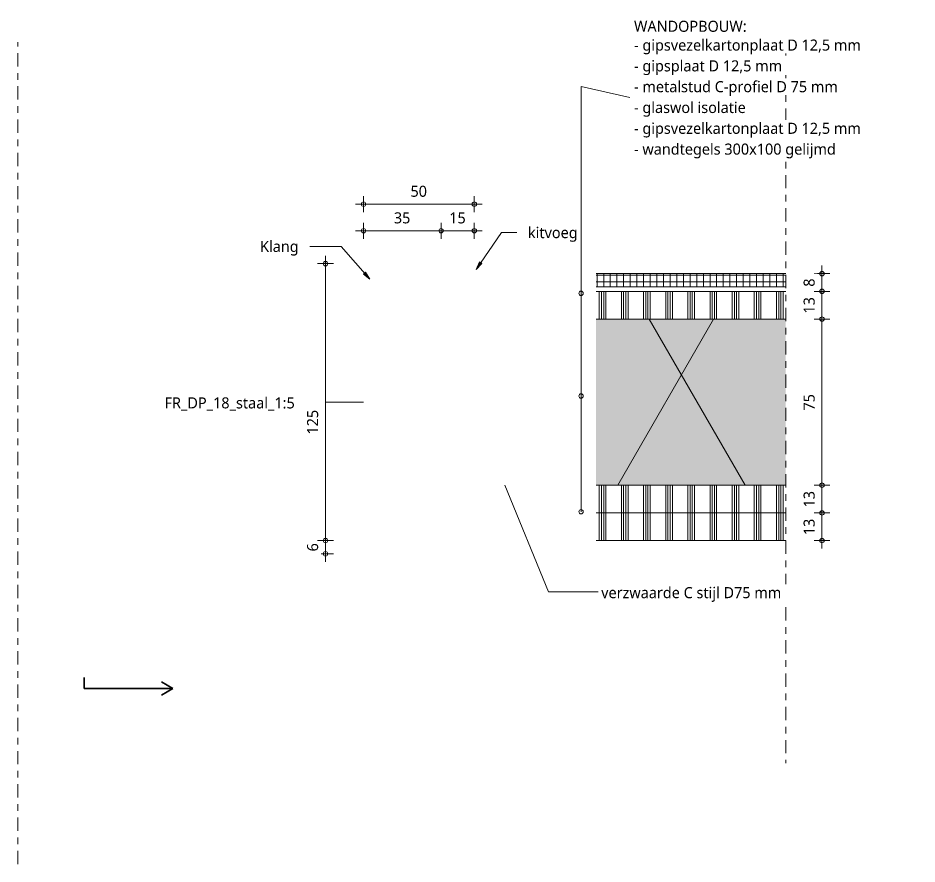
# Model space of a CAD drawing. Header units: millimetres. Extents: x 32900 to 38291, y -18988 to 4133.
# Drawn here: x 33371.6 to 33777.5, y 2899.3 to 3281.1 of the extents above; entities that cross this region are included whole.
import ezdxf

# ---------------------------------------------------------------- set-up
doc = ezdxf.new("R2010")
doc.units = ezdxf.units.MM
doc.linetypes.add('MV_center', pattern=[15, 6, -3, 3, -3])
for name, color, linetype, lineweight in [('A-ANNO-DIMS', 211, 'Continuous', 13), ('A-ANNO-DIMS-2', 211, 'Continuous', 13), ('A-ANNO-IDEN', 131, 'Continuous', 18), ('A-ANNO-NOTE', 131, 'Continuous', 18), ('A-DETL', 90, 'Continuous', 13), ('A-DETL-GENF', 92, 'Continuous', 18), ('A-DETL-THIN', 151, 'Continuous', 18), ('G-ANNO-TEXT', 231, 'Continuous', 13)]:
    doc.layers.add(name, color=color, linetype=linetype, lineweight=lineweight)
doc.styles.add('Segoe UI', font='segoeui.ttf', dxfattribs={"height": 5})
doc.styles.add('Segoe UI_B', font='segoeui.ttf', dxfattribs={"height": 5})
doc.dimstyles.new('2_5_mm', dxfattribs={"dimscale": 304.8, "dimtxt": 5.23682, "dimasz": 0.006562, "dimexe": 0.011811, "dimexo": 0.0625, "dimgap": 0.005906, "dimtad": 1, "dimdec": 0, "dimzin": 0, "dimdsep": 46, "dimtxsty": 'Segoe UI', "dimblk1": 'DOTBLANK', "dimblk2": 'DOTBLANK', "dimsah": 1, "dimcen": 0.09, "dimdle": 0.011811, "dimazin": 0, "dimtfac": 1, "dimtdec": 4, "dimtix": 1, "dimtmove": 0, "dimatfit": 3, "dimfxl": 0.011811, "dimfxlon": 1, "dimtvp": 1, "dimtfill": 1, "dimtolj": 1, "dimtzin": 0, "dimarcsym": 2})
doc.dimstyles.new('2_5_mm_1', dxfattribs={"dimscale": 304.8, "dimtxt": 5.23682, "dimasz": 0.006562, "dimexe": 0.011811, "dimexo": 0.0625, "dimgap": 0.005906, "dimtad": 1, "dimdec": 0, "dimzin": 0, "dimdsep": 46, "dimtxsty": 'Segoe UI', "dimblk1": 'DOTBLANK', "dimblk2": 'DOTBLANK', "dimsah": 1, "dimcen": 0.09, "dimdle": 0.011811, "dimazin": 0, "dimtfac": 1, "dimtdec": 4, "dimtix": 1, "dimtmove": 2, "dimatfit": 3, "dimfxl": 0.011811, "dimfxlon": 1, "dimtvp": 1, "dimtfill": 1, "dimtolj": 1, "dimtzin": 0, "dimarcsym": 2})
pattern_1 = [(90, (4, 0), (-10, 6e-16), []), (90, (5, 0), (-10, 6e-16), []), (90, (6, 0), (-10, 6e-16), []), (90, (7, 0), (-10, 6e-16), [])]

# ---------------------------------------------------------------- blocks, each defined once
blk = doc.blocks.new('42 isolatie - Type 1-3788368-Details ziekenhuis Utiliteitsgebouw')
at = {"layer": 'A-DETL-GENF'}
blk.add_hatch(color=256, dxfattribs=at).paths.add_polyline_path([(90.2, 0.8), (144.38, 0.8), (144.38, 75.8), (58.74, 75.8), (58.74, 0.8)])
at = {"layer": 'A-DETL-GENF', "lineweight": 13}
h = blk.add_hatch(dxfattribs=at)
h.set_pattern_fill('FP_4', color=256, style=0, pattern_type=2)
h.set_pattern_definition([(60, (0, 0), (-69.282, 40), []), (120, (0, 0), (-69.282, -40), [])])
h.paths.add_polyline_path([(90.2, 0.8), (144.38, 0.8), (144.38, 75.8), (58.74, 75.8), (58.74, 0.8)])
at = {"layer": 'A-DETL-GENF'}
for p, q in [((144.38, 75.8), (58.74, 75.8)), ((144.38, 75.8), (58.74, 75.8)), ((58.74, 0.8), (144.38, 0.8)), ((58.74, 0.8), (144.38, 0.8))]:
    blk.add_line(p, q, dxfattribs=at)
blk = doc.blocks.new('NLRS_00_DI_maskeer - Type 1-4234889-Details ziekenhuis Utiliteitsgebouw')
at = {"layer": 'A-DETL-GENF', "linetype": 'MV_center'}
blk.add_line((225.5, 0), (-100, 0), dxfattribs=at)
blk = doc.blocks.new('NLRS_00_DI_maskeer - Type 1-4234888-Details ziekenhuis Utiliteitsgebouw')
at = {"layer": 'A-DETL-GENF', "linetype": 'MV_center'}
blk.add_line((-100, 0), (270.96, 0), dxfattribs=at)
blk = doc.blocks.new('DIMBLOCK37-Details ziekenhuis Utiliteitsgebouw')
at = {"layer": 'A-ANNO-DIMS-2'}
for p, q in [((33734.56, 3057.72), (33730.96, 3057.72)), ((33734.56, 3041.62), (33734.56, 3057.72)), ((33734.56, 3057.72), (33738.16, 3057.72)), ((33734.56, 3045.22), (33730.96, 3045.22)), ((33734.56, 3045.22), (33738.16, 3045.22))]:
    blk.add_line(p, q, dxfattribs=at)
for centre in [(33734.56, 3057.72), (33734.56, 3045.22)]:
    blk.add_circle(centre, 1, dxfattribs=at)
at = {"layer": 'A-ANNO-DIMS-2', "color": 0, "insert": (33726.24, 3047.66), "char_height": 5, "width": 9.1406, "attachment_point": 1, "rotation": 90, "line_spacing_factor": 1.142579, "style": 'Segoe UI', "bg_fill": 3, "box_fill_scale": 1.25, "bg_fill_color": 9, "bg_fill_true_color": 13158600, "bg_fill_transparency": 0}
blk.add_mtext('13', dxfattribs=at)
blk = doc.blocks.new('_DotBlank')
at = {"color": 0, "linetype": 'ByBlock', "lineweight": -2}
blk.add_line((-0.5, 0), (-1, 0), dxfattribs=at)
blk.add_circle((0, 0), 0.5, dxfattribs=at)
blk = doc.blocks.new('DIMBLOCK38-Details ziekenhuis Utiliteitsgebouw')
at = {"layer": 'A-ANNO-DIMS-2'}
for p, q in [((33734.56, 3070.22), (33730.96, 3070.22)), ((33734.56, 3057.72), (33734.56, 3070.22)), ((33734.56, 3070.22), (33738.16, 3070.22)), ((33734.56, 3057.72), (33730.96, 3057.72)), ((33734.56, 3057.72), (33738.16, 3057.72))]:
    blk.add_line(p, q, dxfattribs=at)
for centre in [(33734.56, 3070.22), (33734.56, 3057.72)]:
    blk.add_circle(centre, 1, dxfattribs=at)
at = {"layer": 'A-ANNO-DIMS-2', "color": 0, "insert": (33726.24, 3060.16), "char_height": 5, "width": 9.1406, "attachment_point": 1, "rotation": 90, "line_spacing_factor": 1.142579, "style": 'Segoe UI', "bg_fill": 3, "box_fill_scale": 1.25, "bg_fill_color": 9, "bg_fill_true_color": 13158600, "bg_fill_transparency": 0}
blk.add_mtext('13', dxfattribs=at)
blk = doc.blocks.new('DIMBLOCK39-Details ziekenhuis Utiliteitsgebouw')
at = {"layer": 'A-ANNO-DIMS-2'}
for p, q in [((33734.56, 3145.22), (33730.96, 3145.22)), ((33734.56, 3070.22), (33734.56, 3145.22)), ((33734.56, 3145.22), (33738.16, 3145.22)), ((33734.56, 3070.22), (33730.96, 3070.22)), ((33734.56, 3070.22), (33738.16, 3070.22))]:
    blk.add_line(p, q, dxfattribs=at)
for centre in [(33734.56, 3145.22), (33734.56, 3070.22)]:
    blk.add_circle(centre, 1, dxfattribs=at)
at = {"layer": 'A-ANNO-DIMS-2', "color": 0, "insert": (33726.24, 3103.91), "char_height": 5, "width": 9.1406, "attachment_point": 1, "rotation": 90, "line_spacing_factor": 1.142579, "style": 'Segoe UI', "bg_fill": 3, "box_fill_scale": 1.25, "bg_fill_color": 9, "bg_fill_true_color": 13158600, "bg_fill_transparency": 0}
blk.add_mtext('75', dxfattribs=at)
blk = doc.blocks.new('DIMBLOCK40-Details ziekenhuis Utiliteitsgebouw')
at = {"layer": 'A-ANNO-DIMS-2'}
for p, q in [((33734.56, 3157.72), (33730.96, 3157.72)), ((33734.56, 3145.22), (33734.56, 3157.72)), ((33734.56, 3157.72), (33738.16, 3157.72)), ((33734.56, 3145.22), (33730.96, 3145.22)), ((33734.56, 3145.22), (33738.16, 3145.22))]:
    blk.add_line(p, q, dxfattribs=at)
for centre in [(33734.56, 3157.72), (33734.56, 3145.22)]:
    blk.add_circle(centre, 1, dxfattribs=at)
at = {"layer": 'A-ANNO-DIMS-2', "color": 0, "insert": (33726.24, 3147.66), "char_height": 5, "width": 9.1406, "attachment_point": 1, "rotation": 90, "line_spacing_factor": 1.142579, "style": 'Segoe UI', "bg_fill": 3, "box_fill_scale": 1.25, "bg_fill_color": 9, "bg_fill_true_color": 13158600, "bg_fill_transparency": 0}
blk.add_mtext('13', dxfattribs=at)
blk = doc.blocks.new('DIMBLOCK41-Details ziekenhuis Utiliteitsgebouw')
at = {"layer": 'A-ANNO-DIMS-2'}
for p, q in [((33734.56, 3165.72), (33730.96, 3165.72)), ((33734.56, 3157.72), (33734.56, 3169.32)), ((33734.56, 3165.72), (33738.16, 3165.72)), ((33734.56, 3157.72), (33730.96, 3157.72)), ((33734.56, 3157.72), (33738.16, 3157.72))]:
    blk.add_line(p, q, dxfattribs=at)
for centre in [(33734.56, 3165.72), (33734.56, 3157.72)]:
    blk.add_circle(centre, 1, dxfattribs=at)
at = {"layer": 'A-ANNO-DIMS-2', "color": 0, "insert": (33726.24, 3159.81), "char_height": 5, "width": 4.5703, "attachment_point": 1, "rotation": 90, "line_spacing_factor": 1.142579, "style": 'Segoe UI', "bg_fill": 3, "box_fill_scale": 1.25, "bg_fill_color": 9, "bg_fill_true_color": 13158600, "bg_fill_transparency": 0}
blk.add_mtext('8', dxfattribs=at)
blk = doc.blocks.new('DIMBLOCK47-Details ziekenhuis Utiliteitsgebouw')
at = {"layer": 'A-ANNO-DIMS-2'}
for p, q in [((33510.43, 3045.22), (33506.83, 3045.22)), ((33510.43, 3035.66), (33510.43, 3045.22)), ((33510.43, 3045.22), (33514.03, 3045.22)), ((33510.43, 3039.26), (33506.83, 3039.26)), ((33510.43, 3039.26), (33514.03, 3039.26))]:
    blk.add_line(p, q, dxfattribs=at)
for centre in [(33510.43, 3045.22), (33510.43, 3039.26)]:
    blk.add_circle(centre, 1, dxfattribs=at)
at = {"layer": 'A-ANNO-DIMS-2', "color": 0, "insert": (33502.11, 3040.34), "char_height": 5, "width": 4.5703, "attachment_point": 1, "rotation": 90, "line_spacing_factor": 1.142579, "style": 'Segoe UI', "bg_fill": 3, "box_fill_scale": 1.25, "bg_fill_color": 9, "bg_fill_true_color": 13158600, "bg_fill_transparency": 0}
blk.add_mtext('6', dxfattribs=at)
blk = doc.blocks.new('DIMBLOCK48-Details ziekenhuis Utiliteitsgebouw')
at = {"layer": 'A-ANNO-DIMS-2'}
for p, q in [((33510.43, 3045.22), (33510.43, 3173.82)), ((33510.43, 3170.22), (33506.83, 3170.22)), ((33510.43, 3170.22), (33514.03, 3170.22)), ((33510.43, 3045.22), (33506.83, 3045.22)), ((33510.43, 3045.22), (33514.03, 3045.22))]:
    blk.add_line(p, q, dxfattribs=at)
for centre in [(33510.43, 3170.22), (33510.43, 3045.22)]:
    blk.add_circle(centre, 1, dxfattribs=at)
at = {"layer": 'A-ANNO-DIMS-2', "color": 0, "insert": (33502.11, 3093.06), "char_height": 5, "width": 13.7109, "attachment_point": 1, "rotation": 90, "line_spacing_factor": 1.142579, "style": 'Segoe UI', "bg_fill": 3, "box_fill_scale": 1.25, "bg_fill_color": 9, "bg_fill_true_color": 13158600, "bg_fill_transparency": 0}
blk.add_mtext('125', dxfattribs=at)
blk = doc.blocks.new('DIMBLOCK49-Details ziekenhuis Utiliteitsgebouw')
at = {"layer": 'A-ANNO-DIMS-2'}
for p, q in [((33562.6, 3185.07), (33562.6, 3188.67)), ((33577.6, 3185.07), (33577.6, 3188.67)), ((33581.2, 3185.07), (33562.6, 3185.07)), ((33562.6, 3185.07), (33562.6, 3181.47)), ((33577.6, 3185.07), (33577.6, 3181.47))]:
    blk.add_line(p, q, dxfattribs=at)
for centre in [(33562.6, 3185.07), (33577.6, 3185.07)]:
    blk.add_circle(centre, 1, dxfattribs=at)
at = {"layer": 'A-ANNO-DIMS-2', "color": 0, "insert": (33566.29, 3193.4), "char_height": 5, "width": 9.1406, "attachment_point": 1, "line_spacing_factor": 1.142579, "style": 'Segoe UI', "bg_fill": 3, "box_fill_scale": 1.25, "bg_fill_color": 9, "bg_fill_true_color": 13158600, "bg_fill_transparency": 0}
blk.add_mtext('15', dxfattribs=at)
blk = doc.blocks.new('DIMBLOCK50-Details ziekenhuis Utiliteitsgebouw')
at = {"layer": 'A-ANNO-DIMS-2'}
for p, q in [((33527.61, 3185.07), (33527.61, 3188.67)), ((33562.6, 3185.07), (33562.6, 3188.67)), ((33562.6, 3185.07), (33524.01, 3185.07)), ((33527.61, 3185.07), (33527.61, 3181.47)), ((33562.6, 3185.07), (33562.6, 3181.47))]:
    blk.add_line(p, q, dxfattribs=at)
for centre in [(33527.61, 3185.07), (33562.6, 3185.07)]:
    blk.add_circle(centre, 1, dxfattribs=at)
at = {"layer": 'A-ANNO-DIMS-2', "color": 0, "insert": (33541.29, 3193.4), "char_height": 5, "width": 9.1406, "attachment_point": 1, "line_spacing_factor": 1.142579, "style": 'Segoe UI', "bg_fill": 3, "box_fill_scale": 1.25, "bg_fill_color": 9, "bg_fill_true_color": 13158600, "bg_fill_transparency": 0}
blk.add_mtext('35', dxfattribs=at)
blk = doc.blocks.new('DIMBLOCK51-Details ziekenhuis Utiliteitsgebouw')
at = {"layer": 'A-ANNO-DIMS-2'}
for p, q in [((33527.61, 3197.07), (33527.61, 3200.67)), ((33577.6, 3197.07), (33577.6, 3200.67)), ((33581.2, 3197.07), (33524.01, 3197.07)), ((33527.61, 3197.07), (33527.61, 3193.47)), ((33577.6, 3197.07), (33577.6, 3193.47))]:
    blk.add_line(p, q, dxfattribs=at)
for centre in [(33527.61, 3197.07), (33577.6, 3197.07)]:
    blk.add_circle(centre, 1, dxfattribs=at)
at = {"layer": 'A-ANNO-DIMS-2', "color": 0, "insert": (33548.79, 3205.4), "char_height": 5, "width": 9.1406, "attachment_point": 1, "line_spacing_factor": 1.142579, "style": 'Segoe UI', "bg_fill": 3, "box_fill_scale": 1.25, "bg_fill_color": 9, "bg_fill_true_color": 13158600, "bg_fill_transparency": 0}
blk.add_mtext('50', dxfattribs=at)

msp = doc.modelspace()

# ---------------------------------------------------------------- hatches: boundary and pattern name
at = {"layer": 'A-DETL-GENF', "lineweight": 13}
h = msp.add_hatch(dxfattribs=at)
h.set_pattern_fill('FP_5', color=254, style=0, pattern_type=2)
h.set_pattern_definition([(0, (0, 0), (0, 3), []), (90, (0, 0), (-3, 2e-16), [])])
h.paths.add_polyline_path([(33664.03, 3159.72), (33718.21, 3159.72), (33718.21, 3165.72), (33632.57, 3165.72), (33632.57, 3159.72)])
h = msp.add_hatch(dxfattribs=at)
h.set_pattern_fill('FP_2', color=254, style=0, pattern_type=2)
h.set_pattern_definition(pattern_1)
h.paths.add_polyline_path([(33664.03, 3145.22), (33718.21, 3145.22), (33718.21, 3157.72), (33632.57, 3157.72), (33632.57, 3145.22)])
h = msp.add_hatch(dxfattribs=at)
h.set_pattern_fill('FP_2', color=254, style=0, pattern_type=2)
h.set_pattern_definition(pattern_1)
h.paths.add_polyline_path([(33718.21, 3057.72), (33718.21, 3070.22), (33632.57, 3070.22), (33632.57, 3057.72), (33664.03, 3057.72)])
h = msp.add_hatch(dxfattribs=at)
h.set_pattern_fill('FP_2', color=254, style=0, pattern_type=2)
h.set_pattern_definition(pattern_1)
h.paths.add_polyline_path([(33664.03, 3045.22), (33718.21, 3045.22), (33718.21, 3057.72), (33632.57, 3057.72), (33632.57, 3045.22)])
at = {"layer": 'G-ANNO-TEXT'}
for points in [[(33578.48, 3167.65), (33581.04, 3170.26), (33579.99, 3170.98)], [(33530.4, 3163.23), (33528.51, 3166.36), (33527.55, 3165.53)]]:
    msp.add_hatch(color=7, dxfattribs=at).paths.add_polyline_path(points)

# ---------------------------------------------------------------- linework, layer by layer
at = {"layer": 'A-ANNO-IDEN'}
for p, q in [((33527.61, 3107.72), (33497.03, 3107.72)), ((33591.42, 3070.22), (33611.11, 3022.08)), ((33611.11, 3022.08), (33634.09, 3022.08))]:
    msp.add_line(p, q, dxfattribs=at)
at = {"layer": 'A-ANNO-NOTE'}
for p, q in [((33625.79, 3250.12), (33647.79, 3245.28)), ((33625.79, 3110.48), (33625.79, 3250.12)), ((33625.79, 3250.12), (33647.79, 3245.28)), ((33625.79, 3156.83), (33625.79, 3250.12)), ((33625.79, 3250.12), (33647.79, 3245.28)), ((33625.79, 3058.26), (33625.79, 3250.12))]:
    msp.add_line(p, q, dxfattribs=at)
for centre in [(33625.79, 3156.83), (33625.79, 3110.48), (33625.79, 3058.26)]:
    msp.add_circle(centre, 1, dxfattribs=at)
at = {"layer": 'A-DETL', "lineweight": 35}
for p, q in [((33401.45, 2978.5), (33401.45, 2983.5)), ((33436.39, 2981.5), (33441.58, 2978.5)), ((33401.45, 2978.5), (33441.58, 2978.5)), ((33436.39, 2975.5), (33441.58, 2978.5))]:
    msp.add_line(p, q, dxfattribs=at)
at = {"layer": 'A-DETL-THIN'}
for p, q in [((33718.21, 3165.72), (33632.57, 3165.72)), ((33632.57, 3159.72), (33718.21, 3159.72)), ((33718.21, 3157.72), (33632.57, 3157.72)), ((33718.21, 3057.72), (33632.57, 3057.72)), ((33632.57, 3045.22), (33718.21, 3045.22))]:
    msp.add_line(p, q, dxfattribs=at)
at = {"layer": 'G-ANNO-TEXT', "color": 250}
for p, q in [((33589.83, 3184.24), (33596.81, 3184.24)), ((33517.5, 3178.02), (33503.36, 3178.02)), ((33530.4, 3163.23), (33517.5, 3178.02)), ((33579.99, 3170.98), (33578.48, 3167.65)), ((33578.48, 3167.65), (33581.04, 3170.26)), ((33581.04, 3170.26), (33579.99, 3170.98)), ((33528.51, 3166.36), (33527.55, 3165.53)), ((33530.4, 3163.23), (33528.51, 3166.36)), ((33527.55, 3165.53), (33530.4, 3163.23))]:
    msp.add_line(p, q, dxfattribs=at)

# ---------------------------------------------------------------- block references
at = {"layer": 'A-DETL-GENF', "linetype": 'MV_center', "rotation": 90}
for name, p in [('NLRS_00_DI_maskeer - Type 1-4234888-Details ziekenhuis Utiliteitsgebouw', (33371.61, 2999.26)), ('NLRS_00_DI_maskeer - Type 1-4234889-Details ziekenhuis Utiliteitsgebouw', (33718.21, 3044.72))]:
    msp.add_blockref(name, p, dxfattribs=at)
at = {"layer": 'A-DETL-GENF'}
msp.add_blockref('42 isolatie - Type 1-3788368-Details ziekenhuis Utiliteitsgebouw', (33573.83, 3069.42), dxfattribs=at)

# ---------------------------------------------------------------- texts
at = {"layer": 'G-ANNO-TEXT', "color": 7, "char_height": 5, "attachment_point": 1, "style": 'Segoe UI'}
for s, insert, width in [('kitvoeg', (33601.81, 3186.74), 27.5781), ('Klang', (33480.9, 3180.52), 21.1645)]:
    msp.add_mtext(s, dxfattribs=dict(at, insert=insert, width=width))

# ---------------------------------------------------------------- dimensions: what is measured, and where the dimension line sits
at = {"layer": 'A-ANNO-DIMS'}
dim = msp.add_linear_dim(base=(33562.6, 3185.07), p1=(33577.6, 3181.47), p2=(33562.6, 3181.47), dimstyle='2_5_mm', override={"dimpost": '<>', "dimfxl": 15}, dxfattribs=at)
dim.commit()
dim.dimension.update_dxf_attribs({"geometry": 'DIMBLOCK49-Details ziekenhuis Utiliteitsgebouw', "text_midpoint": (33570.1, 3189.47)})
for base, p1, p2, override, picture, middle in [((33734.56119156, 3057.71893791), (33730.96119156, 3045.21893791), (33730.96119156, 3057.71893791), {"dimpost": '<>', "dimfxl": 12.5}, 'DIMBLOCK37-Details ziekenhuis Utiliteitsgebouw', (33730.16181917, 3051.46893791)), ((33510.43, 3045.22), (33506.83, 3039.26), (33514.03, 3045.22), {"dimpost": '<>', "dimfxl": 9.344424}, 'DIMBLOCK47-Details ziekenhuis Utiliteitsgebouw', (33506.05, 3042.24))]:
    dim = msp.add_linear_dim(base=base, p1=p1, p2=p2, angle=90, dimstyle='2_5_mm', override=override, dxfattribs=at)
    dim.commit()
    dim.dimension.update_dxf_attribs({"geometry": picture, "text_midpoint": middle})

# ---------------------------------------------------------------- next in the draw order: linework, layer by layer
at = {"layer": 'G-ANNO-TEXT', "color": 250}
msp.add_line((33578.48, 3167.65), (33589.83, 3184.24), dxfattribs=at)

# ---------------------------------------------------------------- next in the draw order: texts
at = {"layer": 'A-ANNO-IDEN', "lineweight": 13, "char_height": 5, "attachment_point": 1, "style": 'Segoe UI', "bg_fill": 3, "box_fill_scale": 1.25, "bg_fill_color": 9, "bg_fill_true_color": 13158600, "bg_fill_transparency": 0}
for s, insert, width in [('FR_DP_18_staal_1:5', (33437.77, 3109.88), 71.6709), ('verzwaarde C stijl D75 mm', (33634.87, 3024.24), 99.8903)]:
    msp.add_mtext(s, dxfattribs=dict(at, insert=insert, width=width))
at = {"layer": 'A-ANNO-NOTE', "lineweight": 13, "insert": (33649.7, 3271.38), "char_height": 5, "width": 126.5063, "attachment_point": 1, "style": 'Segoe UI', "bg_fill": 3, "box_fill_scale": 1.25, "bg_fill_color": 9, "bg_fill_true_color": 13158600, "bg_fill_transparency": 0}
msp.add_mtext('- gipsvezelkartonplaat D 12,5 mm', dxfattribs=at)

# ---------------------------------------------------------------- next in the draw order: dimensions: what is measured, and where the dimension line sits
at = {"layer": 'A-ANNO-DIMS'}
dim = msp.add_linear_dim(base=(33527.61, 3185.07), p1=(33562.6, 3181.47), p2=(33527.61, 3181.47), dimstyle='2_5_mm', override={"dimpost": '<>', "dimfxl": 34.993583}, dxfattribs=at)
dim.commit()
dim.dimension.update_dxf_attribs({"geometry": 'DIMBLOCK50-Details ziekenhuis Utiliteitsgebouw', "text_midpoint": (33545.1, 3189.46)})
dim = msp.add_linear_dim(base=(33734.56119156, 3070.21893791), p1=(33730.96119156, 3057.71893791), p2=(33730.96119156, 3070.21893791), angle=90, dimstyle='2_5_mm', override={"dimpost": '<>', "dimfxl": 12.5}, dxfattribs=at)
dim.commit()
dim.dimension.update_dxf_attribs({"geometry": 'DIMBLOCK38-Details ziekenhuis Utiliteitsgebouw', "text_midpoint": (33730.16181917, 3063.96893791)})

# ---------------------------------------------------------------- next in the draw order: texts
at = {"layer": 'A-ANNO-NOTE', "lineweight": 13, "char_height": 5, "attachment_point": 1, "bg_fill": 3, "box_fill_scale": 1.25, "bg_fill_color": 9, "bg_fill_true_color": 13158600, "bg_fill_transparency": 0}
for s, insert, width, style in [('WANDOPBOUW:', (33649.7, 3279.85), 67.8228, 'Segoe UI_B'), ('- gipsplaat D 12,5 mm', (33649.7, 3261.99), 83.5358, 'Segoe UI')]:
    msp.add_mtext(s, dxfattribs=dict(at, insert=insert, width=width, style=style))

# ---------------------------------------------------------------- next in the draw order: dimensions: what is measured, and where the dimension line sits
at = {"layer": 'A-ANNO-DIMS'}
dim = msp.add_linear_dim(base=(33527.61, 3197.07), p1=(33577.6, 3193.47), p2=(33527.61, 3193.47), dimstyle='2_5_mm', override={"dimpost": '<>', "dimfxl": 49.993583}, dxfattribs=at)
dim.commit()
dim.dimension.update_dxf_attribs({"geometry": 'DIMBLOCK51-Details ziekenhuis Utiliteitsgebouw', "text_midpoint": (33552.6, 3201.46)})
dim = msp.add_linear_dim(base=(33510.43, 3170.22), p1=(33514.03, 3045.22), p2=(33514.03, 3170.22), angle=90, dimstyle='2_5_mm_1', override={"dimpost": '<>', "dimfxl": 125}, dxfattribs=at)
dim.commit()
dim.dimension.update_dxf_attribs({"geometry": 'DIMBLOCK48-Details ziekenhuis Utiliteitsgebouw', "text_midpoint": (33505.44, 3099.91), "dimtype": 160, "text_rotation": 90})
dim = msp.add_linear_dim(base=(33734.56, 3145.22), p1=(33730.96, 3070.22), p2=(33730.96, 3145.22), angle=90, dimstyle='2_5_mm', override={"dimpost": '<>', "dimfxl": 75}, dxfattribs=at)
dim.commit()
dim.dimension.update_dxf_attribs({"geometry": 'DIMBLOCK39-Details ziekenhuis Utiliteitsgebouw', "text_midpoint": (33730.22, 3107.72)})

# ---------------------------------------------------------------- next in the draw order: texts
at = {"layer": 'A-ANNO-NOTE', "lineweight": 13, "insert": (33649.7, 3252.6), "char_height": 5, "width": 115.6033, "attachment_point": 1, "style": 'Segoe UI', "bg_fill": 3, "box_fill_scale": 1.25, "bg_fill_color": 9, "bg_fill_true_color": 13158600, "bg_fill_transparency": 0}
msp.add_mtext('- metalstud C-profiel D 75 mm', dxfattribs=at)

# ---------------------------------------------------------------- next in the draw order: dimensions: what is measured, and where the dimension line sits
at = {"layer": 'A-ANNO-DIMS'}
dim = msp.add_linear_dim(base=(33734.56119156, 3157.71893791), p1=(33730.96119156, 3145.21893791), p2=(33730.96119156, 3157.71893791), angle=90, dimstyle='2_5_mm', override={"dimpost": '<>', "dimfxl": 12.5}, dxfattribs=at)
dim.commit()
dim.dimension.update_dxf_attribs({"geometry": 'DIMBLOCK40-Details ziekenhuis Utiliteitsgebouw', "text_midpoint": (33730.16181917, 3151.46893791)})

# ---------------------------------------------------------------- next in the draw order: texts
at = {"layer": 'A-ANNO-NOTE', "lineweight": 13, "insert": (33649.7, 3243.2), "char_height": 5, "width": 62.692, "attachment_point": 1, "style": 'Segoe UI', "bg_fill": 3, "box_fill_scale": 1.25, "bg_fill_color": 9, "bg_fill_true_color": 13158600, "bg_fill_transparency": 0}
msp.add_mtext('- glaswol isolatie', dxfattribs=at)

# ---------------------------------------------------------------- next in the draw order: dimensions: what is measured, and where the dimension line sits
at = {"layer": 'A-ANNO-DIMS'}
dim = msp.add_linear_dim(base=(33734.56, 3165.72), p1=(33730.96, 3157.72), p2=(33730.96, 3165.72), angle=90, dimstyle='2_5_mm', override={"dimpost": '<>', "dimfxl": 8}, dxfattribs=at)
dim.commit()
dim.dimension.update_dxf_attribs({"geometry": 'DIMBLOCK41-Details ziekenhuis Utiliteitsgebouw', "text_midpoint": (33730.18, 3161.72)})

# ---------------------------------------------------------------- next in the draw order: texts
at = {"layer": 'A-ANNO-NOTE', "lineweight": 13, "insert": (33649.7, 3233.81), "char_height": 5, "width": 126.5063, "attachment_point": 1, "style": 'Segoe UI', "bg_fill": 3, "box_fill_scale": 1.25, "bg_fill_color": 9, "bg_fill_true_color": 13158600, "bg_fill_transparency": 0}
msp.add_mtext('- gipsvezelkartonplaat D 12,5 mm', dxfattribs=at)

# ---------------------------------------------------------------- next in the draw order: texts
at = {"layer": 'A-ANNO-NOTE', "lineweight": 13, "insert": (33649.7, 3224.42), "char_height": 5, "width": 113.0379, "attachment_point": 1, "style": 'Segoe UI', "bg_fill": 3, "box_fill_scale": 1.25, "bg_fill_color": 9, "bg_fill_true_color": 13158600, "bg_fill_transparency": 0}
msp.add_mtext('- wandtegels 300x100 gelijmd', dxfattribs=at)

doc.saveas('drawing.dxf')
